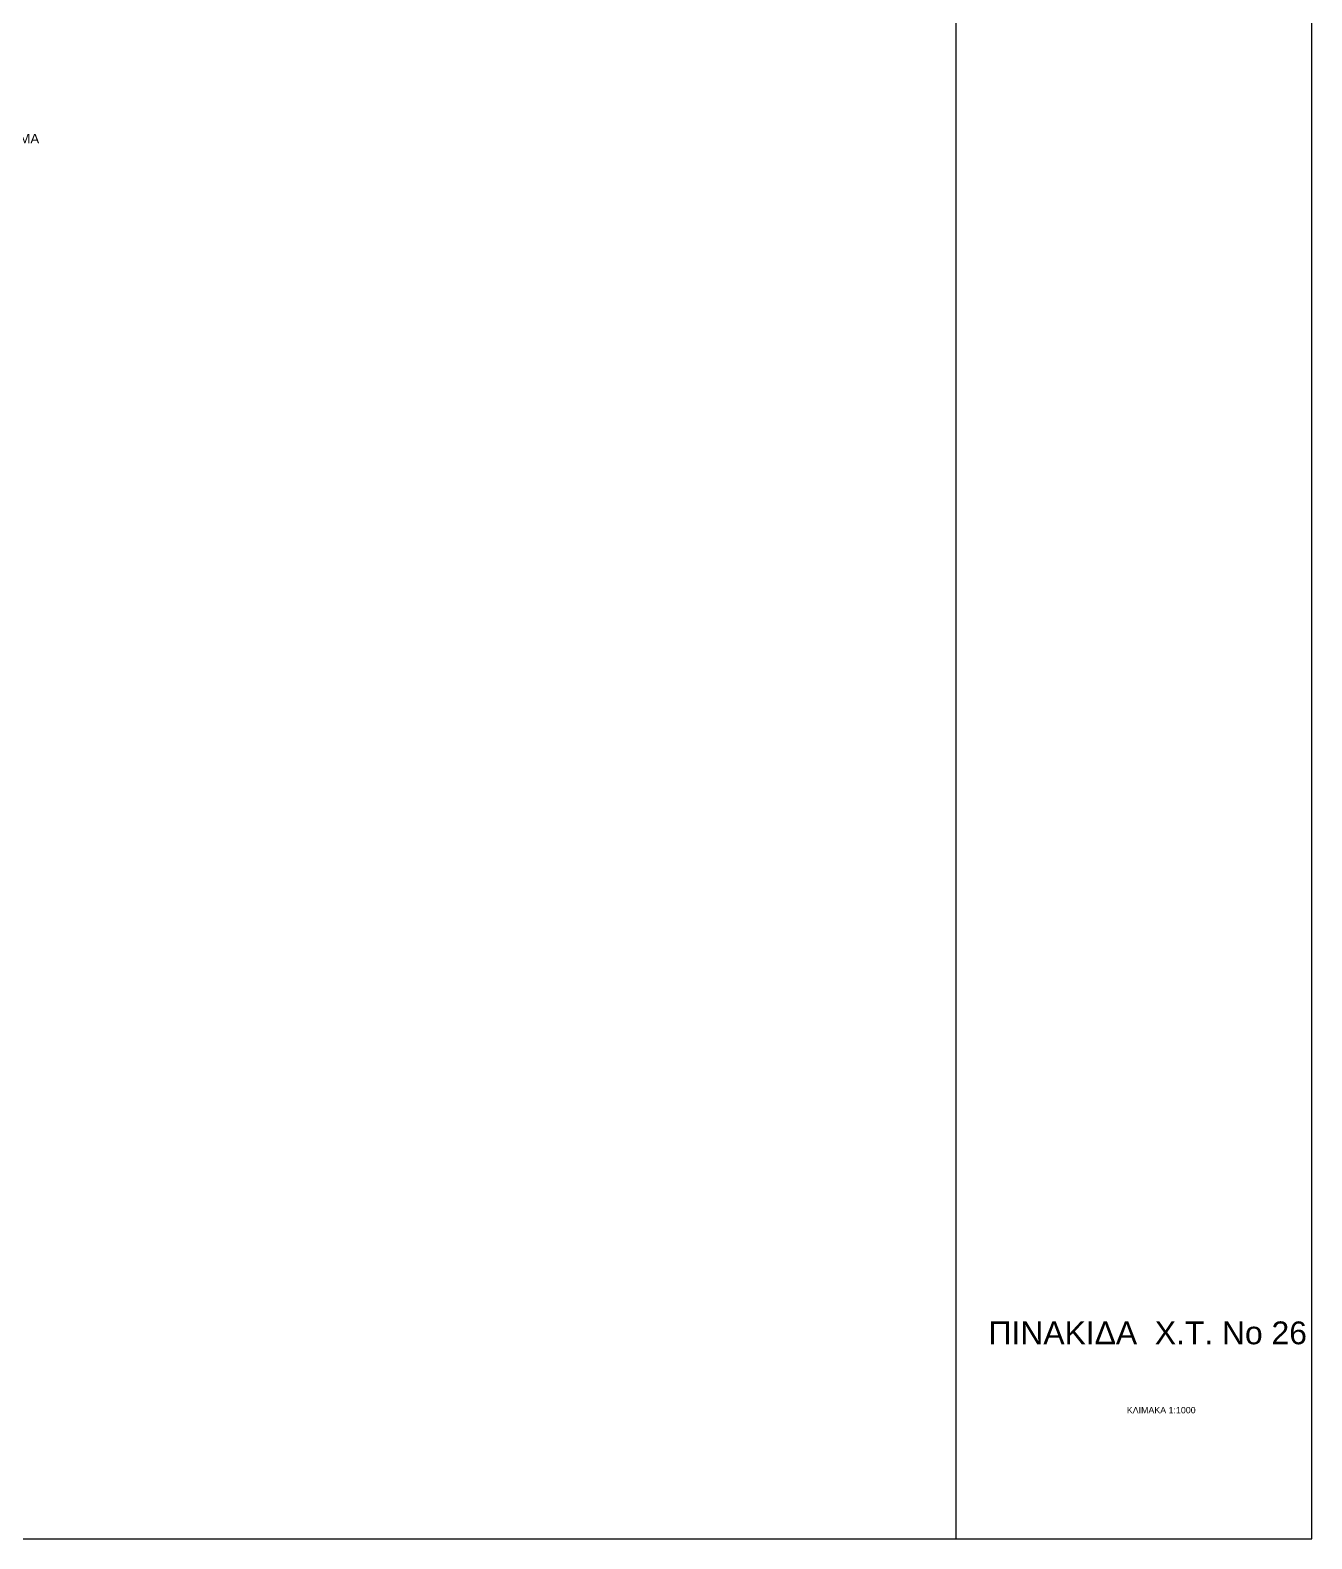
# Model space of a CAD drawing. Header units: millimetres. Extents: x 408 to 3042, y 742 to 1820.
# Drawn here: x 2637.3 to 3042.4, y 786.8 to 1263.5 of the extents above; entities that cross this region are included whole.
import ezdxf

# ---------------------------------------------------------------- set-up
doc = ezdxf.new("R2010")
doc.units = ezdxf.units.MM
doc.layers.add('Επιγραφές - Σχήματα', color=7, linetype='Continuous')
doc.styles.add('arial', font='arial.ttf')
doc.styles.get("Standard").update_dxf_attribs({"font": 'arial.ttf'})

msp = doc.modelspace()

# ---------------------------------------------------------------- linework, layer by layer
at = {"layer": 'Επιγραφές - Σχήματα'}
msp.add_lwpolyline([(433.97, 786.81), (2929.97, 786.81), (2929.97, 1802.72), (433.97, 1802.72)], close=True, dxfattribs=at)
at = {"layer": 'Επιγραφές - Σχήματα', "ltscale": 10}
msp.add_lwpolyline([(2929.97, 786.81), (3042.38, 786.81), (3042.38, 1802.72), (2929.97, 1802.72)], dxfattribs=at)

# ---------------------------------------------------------------- texts
at = {"ltscale": 40, "insert": (2581.9, 1240.75), "char_height": 3, "width": 94.4586, "attachment_point": 1, "style": 'arial'}
msp.add_mtext('ΤΑ ΕΝΑΕΡΙΑ ΔΙΚΤΥΑ\\PΚΑΙ Ο Υ/Σ ΜΠ-304\\PΕΓΙΝΑΝ ΑΠΟ ΤΟ ΣΚΑΡΙΦΗΜΑ\\PΤΟΥ ΧΕΙΡΙΣΜΟΥ 411/02', dxfattribs=at)
at = {"layer": 'Επιγραφές - Σχήματα', "ltscale": 10, "attachment_point": 1}
for s, insert, char_height, width in [('ΠΙΝΑΚΙΔΑ  Χ.Τ. Νο 26', (2940.21, 855.49), 7.2, 113.413), ('ΚΛΙΜΑΚΑ 1:1000', (2983.91, 828.48), 2, 78.759)]:
    msp.add_mtext(s, dxfattribs=dict(at, insert=insert, char_height=char_height, width=width))

doc.saveas('drawing.dxf')
